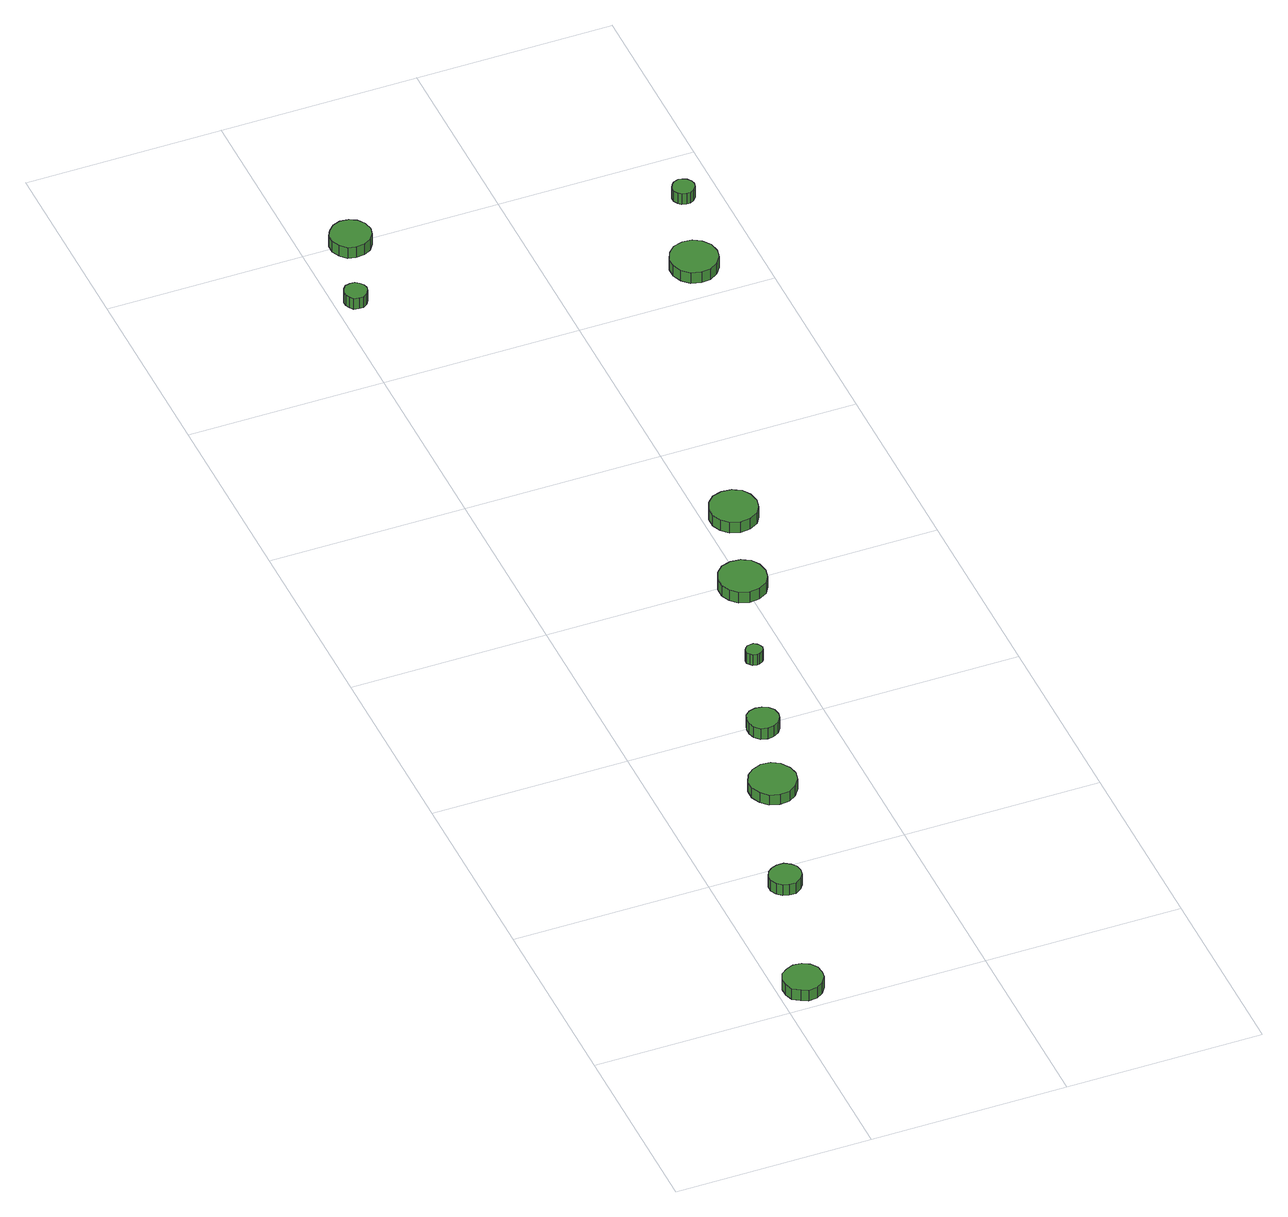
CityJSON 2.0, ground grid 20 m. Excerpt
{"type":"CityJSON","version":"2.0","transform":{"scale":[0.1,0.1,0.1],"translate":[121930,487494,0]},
"CityObjects":{
"tree1":{"type":"SolitaryVegetationObject","attributes":{"function":"something"},"geometry":[{"type":"MultiSurface","lod":"1","boundaries":[[[0,1,2,3,4,5,6,7,8,9,10,11,12,13,14]],[[15,16,17,18,19,20,21,22,23,24,25,26,27,28,29]],[[0,29,28,1]],[[1,28,27,2]],[[2,27,26,3]],[[3,26,25,4]],[[4,25,24,5]],[[5,24,23,6]],[[6,23,22,7]],[[7,22,21,8]],[[8,21,20,9]],[[9,20,19,10]],[[10,19,18,11]],[[11,18,17,12]],[[12,17,16,13]],[[13,16,15,14]],[[14,15,29,0]]]}]},
"tree2":{"type":"SolitaryVegetationObject","attributes":{"function":"something"},"geometry":[{"type":"MultiSurface","lod":"1","boundaries":[[[30,31,32,33,34,35,36,37,38,39,40,41,42,43,44]],[[45,46,47,48,49,50,51,52,53,54,55,56,57,58,59]],[[30,59,58,31]],[[31,58,57,32]],[[32,57,56,33]],[[33,56,55,34]],[[34,55,54,35]],[[35,54,53,36]],[[36,53,52,37]],[[37,52,51,38]],[[38,51,50,39]],[[39,50,49,40]],[[40,49,48,41]],[[41,48,47,42]],[[42,47,46,43]],[[43,46,45,44]],[[44,45,59,30]]]}]},
"tree3":{"type":"SolitaryVegetationObject","attributes":{"function":"something"},"geometry":[{"type":"MultiSurface","lod":"1","boundaries":[[[60,61,62,63,64,65,66,67,68,69,70,71,72,73,74]],[[75,76,77,78,79,80,81,82,83,84,85,86,87,88,89]],[[60,89,88,61]],[[61,88,87,62]],[[62,87,86,63]],[[63,86,85,64]],[[64,85,84,65]],[[65,84,83,66]],[[66,83,82,67]],[[67,82,81,68]],[[68,81,80,69]],[[69,80,79,70]],[[70,79,78,71]],[[71,78,77,72]],[[72,77,76,73]],[[73,76,75,74]],[[74,75,89,60]]]}]},
"tree4":{"type":"SolitaryVegetationObject","attributes":{"function":"something"},"geometry":[{"type":"MultiSurface","lod":"1","boundaries":[[[90,91,92,93,94,95,96,97,98,99,100,101,102,103,104]],[[105,106,107,108,109,110,111,112,113,114,115,116,117,118,119]],[[90,119,118,91]],[[91,118,117,92]],[[92,117,116,93]],[[93,116,115,94]],[[94,115,114,95]],[[95,114,113,96]],[[96,113,112,97]],[[97,112,111,98]],[[98,111,110,99]],[[99,110,109,100]],[[100,109,108,101]],[[101,108,107,102]],[[102,107,106,103]],[[103,106,105,104]],[[104,105,119,90]]]}]},
"tree5":{"type":"SolitaryVegetationObject","attributes":{"function":"something"},"geometry":[{"type":"MultiSurface","lod":"1","boundaries":[[[120,121,122,123,124,125,126,127,128,129,130,131,132,133,134]],[[135,136,137,138,139,140,141,142,143,144,145,146,147,148,149]],[[120,149,148,121]],[[121,148,147,122]],[[122,147,146,123]],[[123,146,145,124]],[[124,145,144,125]],[[125,144,143,126]],[[126,143,142,127]],[[127,142,141,128]],[[128,141,140,129]],[[129,140,139,130]],[[130,139,138,131]],[[131,138,137,132]],[[132,137,136,133]],[[133,136,135,134]],[[134,135,149,120]]]}]},
"tree6":{"type":"SolitaryVegetationObject","attributes":{"function":"something"},"geometry":[{"type":"MultiSurface","lod":"1","boundaries":[[[150,151,152,153,154,155,156,157,158,159,160,161,162,163,164]],[[165,166,167,168,169,170,171,172,173,174,175,176,177,178,179]],[[150,179,178,151]],[[151,178,177,152]],[[152,177,176,153]],[[153,176,175,154]],[[154,175,174,155]],[[155,174,173,156]],[[156,173,172,157]],[[157,172,171,158]],[[158,171,170,159]],[[159,170,169,160]],[[160,169,168,161]],[[161,168,167,162]],[[162,167,166,163]],[[163,166,165,164]],[[164,165,179,150]]]}]},
"tree7":{"type":"SolitaryVegetationObject","attributes":{"function":"something"},"geometry":[{"type":"MultiSurface","lod":"1","boundaries":[[[180,181,182,183,184,185,186,187,188,189,190,191,192,193,194]],[[195,196,197,198,199,200,201,202,203,204,205,206,207,208,209]],[[180,209,208,181]],[[181,208,207,182]],[[182,207,206,183]],[[183,206,205,184]],[[184,205,204,185]],[[185,204,203,186]],[[186,203,202,187]],[[187,202,201,188]],[[188,201,200,189]],[[189,200,199,190]],[[190,199,198,191]],[[191,198,197,192]],[[192,197,196,193]],[[193,196,195,194]],[[194,195,209,180]]]}]},
"tree8":{"type":"SolitaryVegetationObject","attributes":{"function":"something"},"geometry":[{"type":"MultiSurface","lod":"1","boundaries":[[[210,211,212,213,214,215,216,217,218,219,220,221,222,223,224]],[[225,226,227,228,229,230,231,232,233,234,235,236,237,238,239]],[[210,239,238,211]],[[211,238,237,212]],[[212,237,236,213]],[[213,236,235,214]],[[214,235,234,215]],[[215,234,233,216]],[[216,233,232,217]],[[217,232,231,218]],[[218,231,230,219]],[[219,230,229,220]],[[220,229,228,221]],[[221,228,227,222]],[[222,227,226,223]],[[223,226,225,224]],[[224,225,239,210]]]}]},
"tree9":{"type":"SolitaryVegetationObject","attributes":{"function":"something"},"geometry":[{"type":"MultiSurface","lod":"1","boundaries":[[[240,241,242,243,244,245,246,247,248,249,250,251,252,253,254]],[[255,256,257,258,259,260,261,262,263,264,265,266,267,268,269]],[[240,269,268,241]],[[241,268,267,242]],[[242,267,266,243]],[[243,266,265,244]],[[244,265,264,245]],[[245,264,263,246]],[[246,263,262,247]],[[247,262,261,248]],[[248,261,260,249]],[[249,260,259,250]],[[250,259,258,251]],[[251,258,257,252]],[[252,257,256,253]],[[253,256,255,254]],[[254,255,269,240]]]}]},
"tree10":{"type":"SolitaryVegetationObject","attributes":{"function":"something"},"geometry":[{"type":"MultiSurface","lod":"1","boundaries":[[[270,271,272,273,274,275,276,277,278,279,280,281,282,283,284]],[[285,286,287,288,289,290,291,292,293,294,295,296,297,298,299]],[[270,299,298,271]],[[271,298,297,272]],[[272,297,296,273]],[[273,296,295,274]],[[274,295,294,275]],[[275,294,293,276]],[[276,293,292,277]],[[277,292,291,278]],[[278,291,290,279]],[[279,290,289,280]],[[280,289,288,281]],[[281,288,287,282]],[[282,287,286,283]],[[283,286,285,284]],[[284,285,299,270]]]}]},
"tree11":{"type":"SolitaryVegetationObject","attributes":{"function":"something"},"geometry":[{"type":"MultiSurface","lod":"1","boundaries":[[[300,301,302,303,304,305,306,307,308,309,310,311,312,313,314]],[[315,316,317,318,319,320,321,322,323,324,325,326,327,328,329]],[[300,329,328,301]],[[301,328,327,302]],[[302,327,326,303]],[[303,326,325,304]],[[304,325,324,305]],[[305,324,323,306]],[[306,323,322,307]],[[307,322,321,308]],[[308,321,320,309]],[[309,320,319,310]],[[310,319,318,311]],[[311,318,317,312]],[[312,317,316,313]],[[313,316,315,314]],[[314,315,329,300]]]}]}
},
"vertices":[
[45,29,16],[44,37,16],[39,44,16],[32,48,16],[23,49,16],[16,46,16],[9,41,16],[6,33,16],[6,25,16],[9,17,16],[16,12,16],[23,9,16],[32,10,16],[39,14,16],[44,21,16],[44,21,3],[39,14,3],[32,10,3],[23,9,3],[16,12,3],[9,17,3],[6,25,3],[6,33,3],[9,41,3],[16,46,3],[23,49,3],[32,48,3],[39,44,3],[44,37,3],[45,29,3],
[84,176,15],[83,182,15],[79,187,15],[73,191,15],[66,191,15],[60,189,15],[55,185,15],[52,179,15],[52,172,15],[55,166,15],[60,162,15],[66,160,15],[73,160,15],[79,164,15],[83,169,15],[83,169,2],[79,164,2],[73,160,2],[66,160,2],[60,162,2],[55,166,2],[52,172,2],[52,179,2],[55,185,2],[60,189,2],[66,191,2],[73,191,2],[79,187,2],[83,182,2],[84,176,2],
[134,308,16],[132,317,16],[126,326,16],[118,331,16],[108,332,16],[98,328,16],[91,322,16],[87,313,16],[87,303,16],[91,294,16],[98,287,16],[108,284,16],[118,285,16],[126,290,16],[132,298,16],[132,298,4],[126,290,4],[118,285,4],[108,284,4],[98,287,4],[91,294,4],[87,303,4],[87,313,4],[91,322,4],[98,328,4],[108,332,4],[118,331,4],[126,326,4],[132,317,4],[134,308,4],
[152,394,16],[151,401,16],[147,406,16],[141,409,16],[135,410,16],[128,408,16],[123,404,16],[121,398,16],[121,391,16],[123,385,16],[128,380,16],[135,378,16],[141,379,16],[147,382,16],[151,388,16],[151,388,3],[147,382,3],[141,379,3],[135,378,3],[128,380,3],[123,385,3],[121,391,3],[121,398,3],[123,404,3],[128,408,3],[135,410,3],[141,409,3],[147,406,3],[151,401,3],[152,394,3],
[176,491,15],[175,494,15],[173,497,15],[170,499,15],[167,499,15],[163,498,15],[161,496,15],[159,493,15],[159,489,15],[161,486,15],[163,484,15],[167,483,15],[170,483,15],[173,485,15],[175,487,15],[175,487,2],[173,485,2],[170,483,2],[167,483,2],[163,484,2],[161,486,2],[159,489,2],[159,493,2],[161,496,2],[163,498,2],[167,499,2],[170,499,2],[173,497,2],[175,494,2],[176,491,2],
[33,1121,15],[32,1125,15],[29,1129,15],[25,1132,15],[20,1132,15],[15,1131,15],[12,1127,15],[10,1123,15],[10,1118,15],[12,1114,15],[15,1110,15],[20,1109,15],[25,1109,15],[29,1112,15],[32,1116,15],[32,1116,2],[29,1112,2],[25,1109,2],[20,1109,2],[15,1110,2],[12,1114,2],[10,1118,2],[10,1123,2],[12,1127,2],[15,1131,2],[20,1132,2],[25,1132,2],[29,1129,2],[32,1125,2],[33,1121,2],
[221,592,17],[219,602,17],[214,610,17],[205,615,17],[195,616,17],[185,613,17],[178,606,17],[174,597,17],[174,587,17],[178,578,17],[185,571,17],[195,568,17],[205,569,17],[214,574,17],[219,582,17],[219,582,4],[214,574,4],[205,569,4],[195,568,4],[185,571,4],[178,578,4],[174,587,4],[174,597,4],[178,606,4],[185,613,4],[195,616,4],[205,615,4],[214,610,4],[219,602,4],[221,592,4],
[69,1198,16],[67,1207,16],[62,1214,16],[55,1218,16],[46,1219,16],[38,1216,16],[32,1210,16],[28,1203,16],[28,1194,16],[32,1186,16],[38,1180,16],[46,1178,16],[55,1179,16],[62,1183,16],[67,1190,16],[67,1190,3],[62,1183,3],[55,1179,3],[46,1178,3],[38,1180,3],[32,1186,3],[28,1194,3],[28,1203,3],[32,1210,3],[38,1216,3],[46,1219,3],[55,1218,3],[62,1214,3],[67,1207,3],[69,1198,3],
[253,691,16],[251,701,16],[246,709,16],[237,714,16],[227,715,16],[217,712,16],[210,705,16],[206,696,16],[206,686,16],[210,677,16],[217,670,16],[227,667,16],[237,668,16],[246,673,16],[251,681,16],[251,681,3],[246,673,3],[237,668,3],[227,667,3],[217,670,3],[210,677,3],[206,686,3],[206,696,3],[210,705,3],[217,712,3],[227,715,3],[237,714,3],[246,709,3],[251,701,3],[253,691,3],
[359,1043,16],[357,1053,16],[351,1061,16],[343,1066,16],[333,1067,16],[323,1064,16],[316,1057,16],[312,1048,16],[312,1038,16],[316,1029,16],[323,1022,16],[333,1019,16],[343,1020,16],[351,1025,16],[357,1033,16],[357,1033,3],[351,1025,3],[343,1020,3],[333,1019,3],[323,1022,3],[316,1029,3],[312,1038,3],[312,1048,3],[316,1057,3],[323,1064,3],[333,1067,3],[343,1066,3],[351,1061,3],[357,1053,3],[359,1043,3],
[377,1143,15],[376,1147,15],[373,1151,15],[369,1153,15],[365,1154,15],[360,1152,15],[357,1149,15],[355,1145,15],[355,1140,15],[357,1136,15],[360,1133,15],[365,1132,15],[369,1132,15],[373,1134,15],[376,1138,15],[376,1138,2],[373,1134,2],[369,1132,2],[365,1132,2],[360,1133,2],[357,1136,2],[355,1140,2],[355,1145,2],[357,1149,2],[360,1152,2],[365,1154,2],[369,1153,2],[373,1151,2],[376,1147,2],[377,1143,2]
]}
